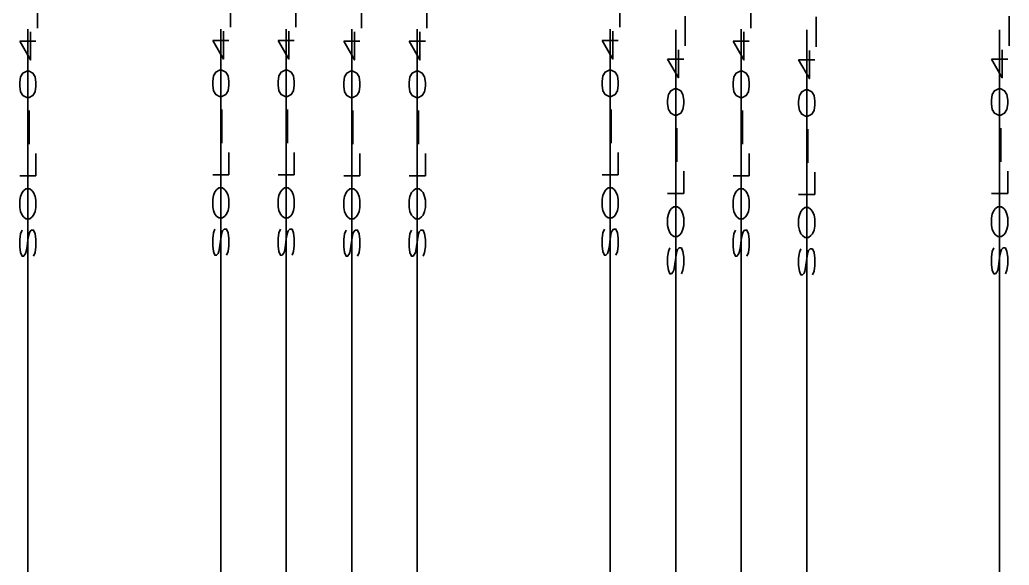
# Model space of a CAD drawing. Extents: x -58 to 1235, y -506 to 1148.
# Drawn here: x 496.2 to 586.3, y 782.5 to 832.2 of the extents above; entities that cross this region are included whole.
import ezdxf
from ezdxf.enums import TextEntityAlignment as Align

# ---------------------------------------------------------------- set-up
doc = ezdxf.new("R2010")
doc.units = 0
doc.header["$MEASUREMENT"] = 0
for name, color, linetype in [('MISC', 2, 'Continuous'), ('RED_12AWG', 1, 'Continuous'), ('WIRENO', 70, 'Continuous')]:
    doc.layers.add(name, color=color, linetype=linetype)
doc.styles.add('WD', font='romans.shx')

# ---------------------------------------------------------------- blocks, each defined once
blk = doc.blocks.new('WD_WNV1')
at = {"style": 'WD', "width": 0.9}
blk.add_attdef('WIRENO', text='', height=0.125, rotation=90, dxfattribs=at).set_placement((0, 0), align=Align.MIDDLE_CENTER)
at = {"style": 'WD', "flags": 1}
for tag, p in [('W01USER', (0.0956, 0.0772)), ('W02USER', (0.0956, 0.0694)), ('W03USER', (0.0956, 0.0616)), ('W04USER', (0.0956, 0.0538)), ('W05USER', (0.0956, 0.046)), ('W06USER', (0.0956, 0.0382)), ('W07USER', (0.0956, 0.0304)), ('W08USER', (0.0956, 0.0226)), ('W09USER', (0.0956, 0.0147)), ('W10USER', (0.0956, 0.0069))]:
    blk.add_attdef(tag, text='', height=0.005, dxfattribs=at).set_placement(p, align=Align.CENTER)
at = {"color": 7, "style": 'WD'}
for tag, p in [('X2_TINY_DOT_DONT_REMOVE', (0, 0.0625)), ('X8_TINY_DOT_DONT_REMOVE', (0, -0.0625))]:
    blk.add_attdef(tag, p, '', height=0.0001, dxfattribs=at)
at = {"style": 'WD', "flags": 1}
for tag, p in [('X2TERM01', (0, 0.0625)), ('X8TERM01', (0, -0.0625))]:
    blk.add_attdef(tag, p, '', height=0.01, dxfattribs=at)

msp = doc.modelspace()

# ---------------------------------------------------------------- linework, layer by layer
at = {"layer": 'RED_12AWG'}
for p, q in [((496.904, 590.747), (496.904, 831.363)), ((514.477, 590.747), (514.477, 831.363)), ((520.446, 590.747), (520.446, 831.363)), ((526.415, 590.747), (526.415, 831.363)), ((532.384, 590.747), (532.384, 831.363)), ((549.957, 590.747), (549.957, 831.363)), ((555.926, 590.747), (555.926, 831.3)), ((561.895, 590.747), (561.895, 831.363)), ((567.864, 590.747), (567.864, 831.3)), ((585.437, 590.747), (585.437, 831.3))]:
    msp.add_line(p, q, dxfattribs=at)

# ---------------------------------------------------------------- block references
at = {"layer": 'WIRENO'}
ref = msp.add_blockref('WD_WNV1', (555.926, 832.208), dxfattribs=dict(at, xscale=11.76684315208556, yscale=35.30052945625668, zscale=1.176684315208556))
ref.add_attrib('X8_TINY_DOT_DONT_REMOVE', '.', (555.926, 804.976), dxfattribs={"layer": 'MISC', "color": 7, "height": 0.00353, "style": 'WD', "width": 0.333333})
ref.add_attrib('WIRENO', 'SOL-04_1.4.10_P', dxfattribs={"height": 1.47086, "rotation": 90, "style": 'WD', "width": 2.7}).set_placement((555.926, 832.208), align=Align.MIDDLE_CENTER)
ref = msp.add_blockref('WD_WNV1', (567.864, 832.208), dxfattribs=dict(at, xscale=11.76684315208556, yscale=35.30052945625668, zscale=1.176684315208556))
ref.add_attrib('X8_TINY_DOT_DONT_REMOVE', '.', (567.864, 804.976), dxfattribs={"layer": 'MISC', "color": 7, "height": 0.00353, "style": 'WD', "width": 0.333333})
ref.add_attrib('WIRENO', 'SOL-04_1.4.10_N', dxfattribs={"height": 1.47086, "rotation": 90, "style": 'WD', "width": 2.7}).set_placement((567.864, 832.208), align=Align.MIDDLE_CENTER)
ref = msp.add_blockref('WD_WNV1', (585.437, 832.208), dxfattribs=dict(at, xscale=11.76684315208556, yscale=35.30052945625668, zscale=1.176684315208556))
ref.add_attrib('X8_TINY_DOT_DONT_REMOVE', '.', (585.437, 804.976), dxfattribs={"layer": 'MISC', "color": 7, "height": 0.00353, "style": 'WD', "width": 0.333333})
ref.add_attrib('WIRENO', 'SOL-04_1.4.11_P', dxfattribs={"height": 1.47086, "rotation": 90, "style": 'WD', "width": 2.7}).set_placement((585.437, 832.208), align=Align.MIDDLE_CENTER)
ref = msp.add_blockref('WD_WNV1', (496.904, 832.208), dxfattribs=dict(at, xscale=11.76684315208556, yscale=35.30052945625668, zscale=1.176684315208556))
ref.add_attrib('X8_TINY_DOT_DONT_REMOVE', '.', (496.904, 806.867), dxfattribs={"layer": 'MISC', "color": 7, "height": 0.00353, "style": 'WD', "width": 0.333333})
ref.add_attrib('WIRENO', 'SOL-04_1.4.6_N', dxfattribs={"height": 1.47086, "rotation": 90, "style": 'WD', "width": 2.7}).set_placement((496.904, 832.208), align=Align.MIDDLE_CENTER)
ref = msp.add_blockref('WD_WNV1', (514.477, 832.208), dxfattribs=dict(at, xscale=11.76684315208556, yscale=35.30052945625668, zscale=1.176684315208556))
ref.add_attrib('X8_TINY_DOT_DONT_REMOVE', '.', (514.477, 806.867), dxfattribs={"layer": 'MISC', "color": 7, "height": 0.00353, "style": 'WD', "width": 0.333333})
ref.add_attrib('WIRENO', 'SOL-04_1.4.7_P', dxfattribs={"height": 1.47086, "rotation": 90, "style": 'WD', "width": 2.7}).set_placement((514.477, 832.208), align=Align.MIDDLE_CENTER)
ref = msp.add_blockref('WD_WNV1', (520.446, 832.208), dxfattribs=dict(at, xscale=11.76684315208556, yscale=35.30052945625668, zscale=1.176684315208556))
ref.add_attrib('X8_TINY_DOT_DONT_REMOVE', '.', (520.446, 806.867), dxfattribs={"layer": 'MISC', "color": 7, "height": 0.00353, "style": 'WD', "width": 0.333333})
ref.add_attrib('WIRENO', 'SOL-04_1.4.8_P', dxfattribs={"height": 1.47086, "rotation": 90, "style": 'WD', "width": 2.7}).set_placement((520.446, 832.208), align=Align.MIDDLE_CENTER)
ref = msp.add_blockref('WD_WNV1', (526.415, 832.208), dxfattribs=dict(at, xscale=11.76684315208556, yscale=35.30052945625668, zscale=1.176684315208556))
ref.add_attrib('X8_TINY_DOT_DONT_REMOVE', '.', (526.415, 806.867), dxfattribs={"layer": 'MISC', "color": 7, "height": 0.00353, "style": 'WD', "width": 0.333333})
ref.add_attrib('WIRENO', 'SOL-04_1.4.7_N', dxfattribs={"height": 1.47086, "rotation": 90, "style": 'WD', "width": 2.7}).set_placement((526.415, 832.208), align=Align.MIDDLE_CENTER)
ref = msp.add_blockref('WD_WNV1', (532.384, 832.208), dxfattribs=dict(at, xscale=11.76684315208556, yscale=35.30052945625668, zscale=1.176684315208556))
ref.add_attrib('X8_TINY_DOT_DONT_REMOVE', '.', (532.384, 806.867), dxfattribs={"layer": 'MISC', "color": 7, "height": 0.00353, "style": 'WD', "width": 0.333333})
ref.add_attrib('WIRENO', 'SOL-04_1.4.8_N', dxfattribs={"height": 1.47086, "rotation": 90, "style": 'WD', "width": 2.7}).set_placement((532.384, 832.208), align=Align.MIDDLE_CENTER)
ref = msp.add_blockref('WD_WNV1', (549.957, 832.208), dxfattribs=dict(at, xscale=11.76684315208556, yscale=35.30052945625668, zscale=1.176684315208556))
ref.add_attrib('X8_TINY_DOT_DONT_REMOVE', '.', (549.957, 806.867), dxfattribs={"layer": 'MISC', "color": 7, "height": 0.00353, "style": 'WD', "width": 0.333333})
ref.add_attrib('WIRENO', 'SOL-04_1.4.9_P', dxfattribs={"height": 1.47086, "rotation": 90, "style": 'WD', "width": 2.7}).set_placement((549.957, 832.208), align=Align.MIDDLE_CENTER)
ref = msp.add_blockref('WD_WNV1', (561.895, 832.208), dxfattribs=dict(at, xscale=11.76684315208556, yscale=35.30052945625668, zscale=1.176684315208556))
ref.add_attrib('X8_TINY_DOT_DONT_REMOVE', '.', (561.895, 806.867), dxfattribs={"layer": 'MISC', "color": 7, "height": 0.00353, "style": 'WD', "width": 0.333333})
ref.add_attrib('WIRENO', 'SOL-04_1.4.9_N', dxfattribs={"height": 1.47086, "rotation": 90, "style": 'WD', "width": 2.7}).set_placement((561.895, 832.208), align=Align.MIDDLE_CENTER)

doc.saveas('drawing.dxf')
